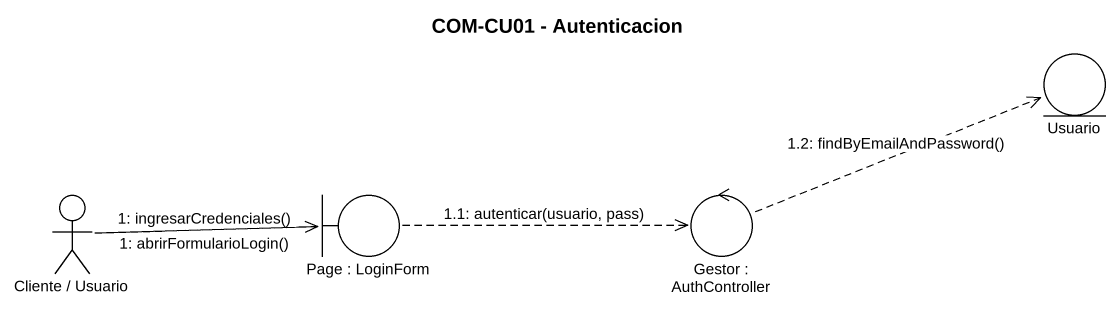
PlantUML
@startuml
title COM-CU01 - Autenticacion
entity Usuario
actor "Cliente / Usuario" as Cliente_Usuario
boundary "Page : LoginForm" as Page_LoginForm
control "Gestor : AuthController" as Gestor_AuthController
Cliente_Usuario .right.> Page_LoginForm : 1: ingresarCredenciales()
Page_LoginForm .right.> Gestor_AuthController : 1.1: autenticar(usuario, pass)
Gestor_AuthController .right.> Usuario : 1.2: findByEmailAndPassword()
Cliente_Usuario -right-> Page_LoginForm : 1: abrirFormularioLogin()
@enduml
